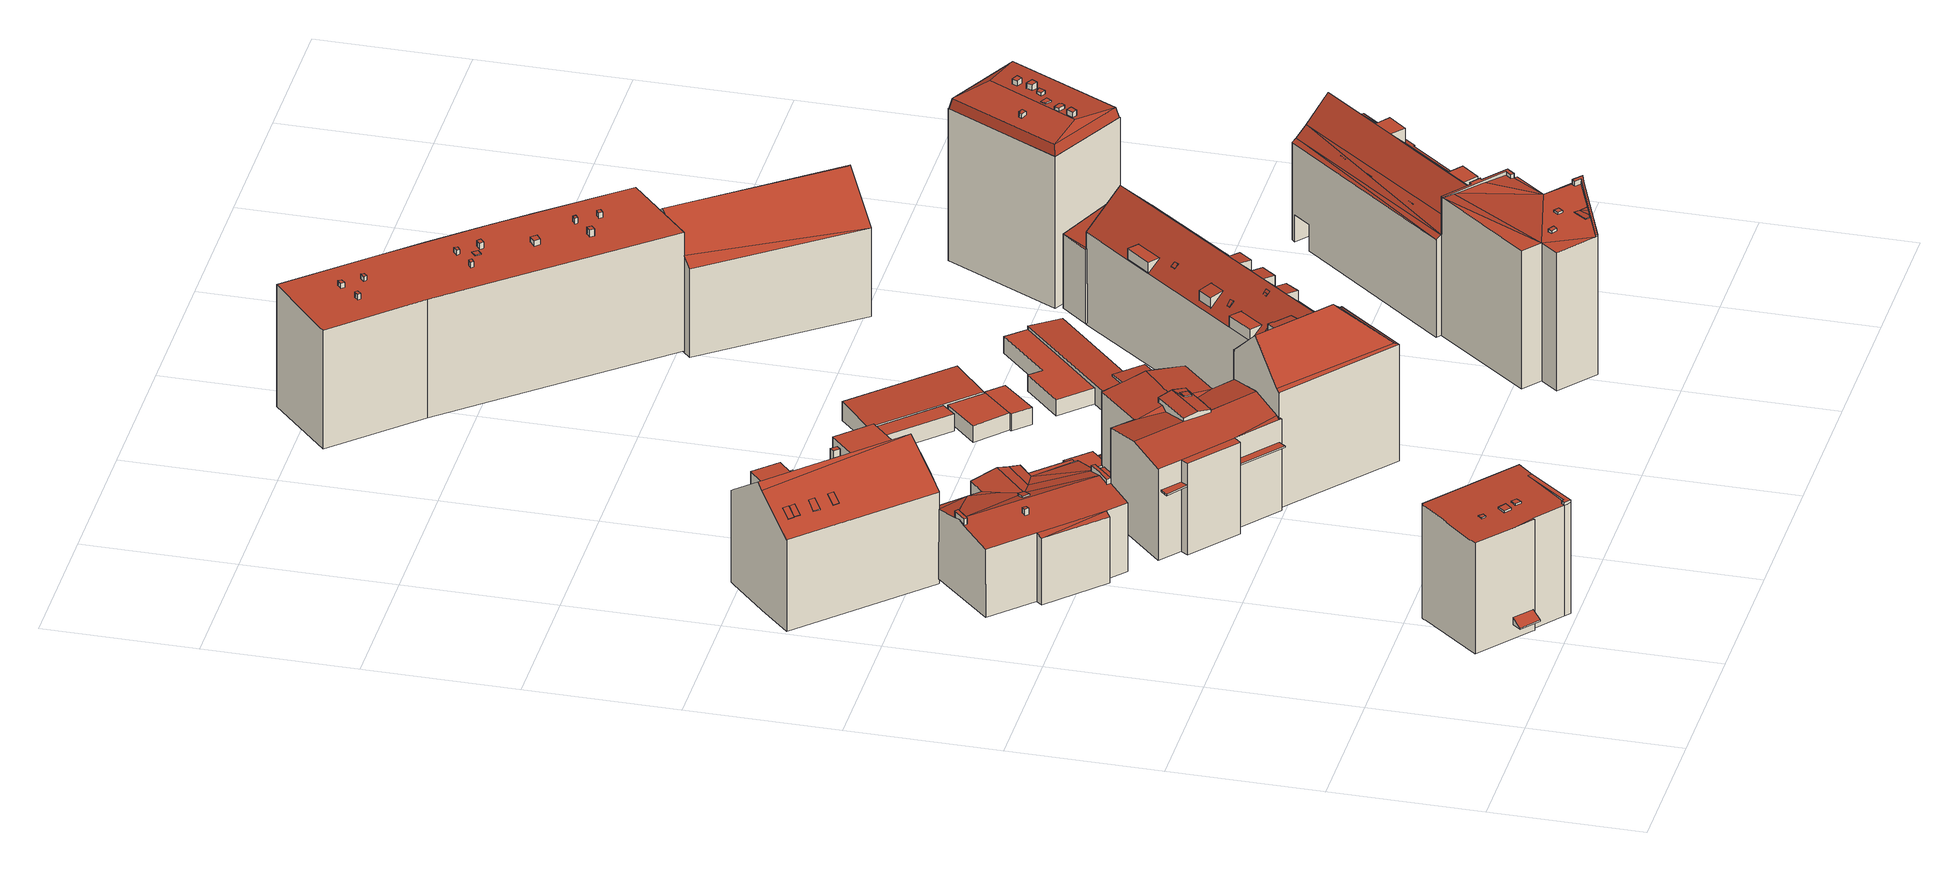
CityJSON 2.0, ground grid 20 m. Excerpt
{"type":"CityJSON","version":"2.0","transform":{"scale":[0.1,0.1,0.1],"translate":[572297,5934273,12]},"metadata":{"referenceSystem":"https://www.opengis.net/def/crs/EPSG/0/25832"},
"CityObjects":{
"building1":{"type":"Building","attributes":{"Grundfläche 2D":"153.505686","Grundhöhe NN":"14.673"},"children":["building1-1","building1-2","building1-3","building1-4","building1-5"],"geometry":[{"type":"Solid","lod":"3","boundaries":[[[[0,1,2,3,4,5,6,7,8,9,10,9,11,12,13,14,15,16]],[[17,18,8,7]],[[19,20,6,5,4,3,2,1,0,16,21,22]],[[18,17,7,6,20,23,24]],[[8,18,24,25]],[[9,8,25,26]],[[12,11,9,26,27]],[[15,14,13,12,27,28]],[[16,15,28,21]],[[20,19,22,21,28,27,26,25,24,23]]]],"semantics":{"surfaces":[{"type":"RoofSurface"},{"type":"WallSurface"},{"type":"GroundSurface"}],"values":[[0,0,1,1,1,1,1,1,1,2]]}}]},
"building1-1":{"type":"BuildingInstallation","parents":["building1"],"geometry":[{"type":"MultiSurface","lod":"3","boundaries":[[[29,30,31,32]],[[32,31,33,34]],[[29,32,34,35]],[[30,29,35,36]],[[31,30,36,33]]],"semantics":{"surfaces":[{"type":"RoofSurface"},{"type":"WallSurface"}],"values":[0,1,1,1,1]}}]},
"building1-2":{"type":"BuildingInstallation","parents":["building1"],"geometry":[{"type":"MultiSurface","lod":"3","boundaries":[[[37,38,39,40]],[[40,39,41,42]],[[37,40,42,43]],[[38,37,43,44]],[[39,38,44,41]]],"semantics":{"surfaces":[{"type":"RoofSurface"},{"type":"WallSurface"}],"values":[0,1,1,1,1]}}]},
"building1-3":{"type":"BuildingInstallation","parents":["building1"],"geometry":[{"type":"MultiSurface","lod":"3","boundaries":[[[45,46,47,48,49,14,10]],[[13,14,49,12]],[[50,45,10]],[[46,45,50,51]],[[46,51,9,47]],[[12,49,48,47,9,11]]],"semantics":{"surfaces":[{"type":"RoofSurface"},{"type":"WallSurface"}],"values":[0,1,1,1,1,1]}}]},
"building1-4":{"type":"BuildingInstallation","parents":["building1"],"geometry":[{"type":"MultiSurface","lod":"3","boundaries":[[[52,53,54,55]],[[55,54,56,57]],[[52,55,57,58]],[[53,52,58,59]],[[54,53,59,56]]],"semantics":{"surfaces":[{"type":"RoofSurface"},{"type":"WallSurface"}],"values":[0,1,1,1,1]}}]},
"building1-5":{"type":"BuildingInstallation","parents":["building1"],"geometry":[{"type":"MultiSurface","lod":"3","boundaries":[[[60,61,62,63]],[[61,64,65,62]],[[63,62,65,66]],[[60,63,66,67]],[[61,60,67,64]],[[65,64,67,66]]],"semantics":{"surfaces":[{"type":"RoofSurface"},{"type":"WallSurface"},{"type":"OuterCeilingSurface"}],"values":[0,1,1,1,1,2]}}]},
"building2":{"type":"Building","attributes":{"Grundfläche 2D":"284.746084","Grundhöhe NN":"12.979"},"children":["building2-1","building2-2","building2-3","building2-4","building2-5","building2-6"],"geometry":[{"type":"MultiSurface","lod":"3","boundaries":[[[68,69,70,71]],[[72,73,74,75,76],[77,78,79,71,70,80]],[[81,73,72]],[[81,82,83,84,85,86,73]],[[77,68,71,79,87,88,78]],[[77,80,69,68]],[[70,69,80]],[[89,90,82,81,72,76,75,91,92]],[[93,84,83,82,90,94]],[[74,73,86,85,84,93,95]],[[75,74,95,91]],[[91,95,93,94,90,89,92]]],"semantics":{"surfaces":[{"type":"RoofSurface"},{"type":"WallSurface"},{"type":"GroundSurface"}],"values":[0,0,0,0,1,1,1,1,1,1,1,2]}}]},
"building2-1":{"type":"BuildingInstallation","parents":["building2"],"geometry":[{"type":"MultiSurface","lod":"3","boundaries":[[[96,88,87,97]],[[98,78,88,96]],[[79,99,97,87]],[[99,98,96,97]]],"semantics":{"surfaces":[{"type":"RoofSurface"},{"type":"WallSurface"}],"values":[0,1,1,1]}}]},
"building2-2":{"type":"BuildingInstallation","parents":["building2"],"geometry":[{"type":"MultiSurface","lod":"3","boundaries":[[[100,101,102,103]],[[103,102,104,105]],[[100,103,105,106]],[[101,100,106,107]],[[102,101,107,104]]],"semantics":{"surfaces":[{"type":"RoofSurface"},{"type":"WallSurface"}],"values":[0,1,1,1,1]}}]},
"building2-3":{"type":"BuildingInstallation","parents":["building2"],"geometry":[{"type":"MultiSurface","lod":"3","boundaries":[[[108,109,110,111]],[[111,110,112,113]],[[108,111,113,114]],[[109,108,114,115]],[[110,109,115,112]]],"semantics":{"surfaces":[{"type":"RoofSurface"},{"type":"WallSurface"}],"values":[0,1,1,1,1]}}]},
"building2-4":{"type":"BuildingInstallation","parents":["building2"],"geometry":[{"type":"MultiSurface","lod":"3","boundaries":[[[116,117,118,119]],[[119,118,120,121]],[[116,119,121,122]],[[117,116,122,123]],[[118,117,123,120]]],"semantics":{"surfaces":[{"type":"RoofSurface"},{"type":"WallSurface"}],"values":[0,1,1,1,1]}}]},
"building2-5":{"type":"BuildingInstallation","parents":["building2"],"geometry":[{"type":"MultiSurface","lod":"3","boundaries":[[[124,125,126,127]],[[127,126,128,129]],[[124,127,129,130]],[[125,124,130,131]],[[126,125,131,128]]],"semantics":{"surfaces":[{"type":"RoofSurface"},{"type":"WallSurface"}],"values":[0,1,1,1,1]}}]},
"building2-6":{"type":"BuildingInstallation","parents":["building2"],"geometry":[{"type":"MultiSurface","lod":"3","boundaries":[[[132,133,134,135]],[[135,134,136,137]],[[132,135,137,138]],[[133,132,138,139]],[[134,133,139,136]]],"semantics":{"surfaces":[{"type":"RoofSurface"},{"type":"WallSurface"}],"values":[0,1,1,1,1]}}]},
"building3":{"type":"Building","attributes":{"Grundfläche 2D":"263.685469","Grundhöhe NN":"13.765"},"children":["building3-1","building3-2","building3-3","building3-4","building3-5"],"geometry":[{"type":"Solid","lod":"3","boundaries":[[[[140,141,142,143,144]],[[145,142,146,147,148,149,150,151,152,153]],[[154,155,156,148,147,146,142,141,140]],[[143,157,158,159]],[[159,144,143]],[[159,160,161,144]],[[161,162,140,144]],[[140,162,163,164,165]],[[166,165,164]],[[167,168,166]],[[168,169,170,166]],[[170,148,156,155,154,140,165,166]],[[171,152,151]],[[172,152,171]],[[157,143,142,145,153,173,174]],[[159,158,157,174,175,176,177,178]],[[159,178,177,176,179,160]],[[163,162,161,160,179,180]],[[164,163,180,181]],[[167,166,164,181,182]],[[168,167,182,183]],[[169,168,183,184]],[[150,149,148,170,169,184,185]],[[151,150,185,186]],[[171,151,186,187]],[[153,152,188,173]],[[172,171,187,189]],[[152,172,189,188]],[[176,175,174,173,188,189,187,186,185,184,183,182,181,180,179]]]],"semantics":{"surfaces":[{"type":"RoofSurface"},{"type":"WallSurface"},{"type":"GroundSurface"}],"values":[[0,0,0,0,0,0,0,0,0,0,0,0,0,0,1,1,1,1,1,1,1,1,1,1,1,1,1,1,2]]}}]},
"building3-1":{"type":"BuildingInstallation","parents":["building3"],"geometry":[{"type":"MultiSurface","lod":"3","boundaries":[[[190,191,192,193,194,195,196]],[[193,145,142,143,194]],[[143,197,195,194]],[[146,198,199,192,191,190,196,195,197,200,141]],[[199,145,193,192]]],"semantics":{"surfaces":[{"type":"RoofSurface"},{"type":"WallSurface"}],"values":[0,1,1,1,1]}}]},
"building3-2":{"type":"BuildingInstallation","parents":["building3"],"geometry":[{"type":"MultiSurface","lod":"3","boundaries":[[[201,202,203,204,205,206,207]],[[156,208,209,205,204,203,202,201,210,211,147]],[[149,210,201,207]],[[209,170,206,205]],[[206,170,148,149,207]]],"semantics":{"surfaces":[{"type":"RoofSurface"},{"type":"WallSurface"}],"values":[0,1,1,1,1]}}]},
"building3-3":{"type":"BuildingInstallation","parents":["building3"],"geometry":[{"type":"MultiSurface","lod":"3","boundaries":[[[212,213,214,215]],[[215,214,216,217]],[[212,215,217,218]],[[213,212,218,219]],[[214,213,219,216]]],"semantics":{"surfaces":[{"type":"RoofSurface"},{"type":"WallSurface"}],"values":[0,1,1,1,1]}}]},
"building3-4":{"type":"BuildingInstallation","parents":["building3"],"geometry":[{"type":"MultiSurface","lod":"3","boundaries":[[[220,221,222,223,224,225]],[[226,227,223,222]],[[227,228,224,223]],[[220,225,224,228,154,229]],[[229,155,226,222,221,220]]],"semantics":{"surfaces":[{"type":"RoofSurface"},{"type":"WallSurface"}],"values":[0,1,1,1,1]}}]},
"building3-5":{"type":"BuildingInstallation","parents":["building3"],"geometry":[{"type":"MultiSurface","lod":"3","boundaries":[[[230,231,232,178]],[[177,233,230,178]],[[234,177,178,232]],[[233,235,231,230]],[[235,234,232,231]],[[235,233,177,234]]],"semantics":{"surfaces":[{"type":"RoofSurface"},{"type":"WallSurface"},{"type":"OuterCeilingSurface"}],"values":[0,1,1,1,1,2]}}]},
"building4":{"type":"Building","attributes":{"Grundfläche 2D":"145.015112","Grundhöhe NN":"13.888"},"geometry":[{"type":"Solid","lod":"3","boundaries":[[[[236,237,238,239]],[[240,241,242,243]],[[244,245,246,247,248]],[[249,250,251,252,253,254,255]],[[256,257,258]],[[259,256,258,260]],[[239,259,261]],[[262,256,259,239]],[[263,264,265,266]],[[262,239,238]],[[236,239,267,268]],[[237,236,268,269]],[[240,243,270,271]],[[240,271,272,258,241]],[[241,258,257,242]],[[245,244,248,273,274]],[[246,245,274,275]],[[247,246,275,276]],[[243,242,257,256,253,252,251,277,270]],[[238,237,269,278,255,254,253,256,262]],[[273,248,250,249,255,278,279]],[[277,251,250,248,247,276]],[[260,258,272,280]],[[259,260,280,281]],[[261,259,281,282]],[[239,261,282,267]],[[283,284,266,265]],[[284,285,263,266]],[[285,286,264,263]],[[286,283,265,264]],[[280,272,271,270,277,276,275,274,273,279,278,269,268,267,282,281]],[[286,285,284,283]]]],"semantics":{"surfaces":[{"type":"RoofSurface"},{"type":"WallSurface"},{"type":"GroundSurface"}],"values":[[0,0,0,0,0,0,0,0,0,1,1,1,1,1,1,1,1,1,1,1,1,1,1,1,1,1,1,1,1,1,2,2]]}}]},
"building5":{"type":"Building","attributes":{"Grundfläche 2D":"328.193948","Grundhöhe NN":"13.678"},"children":["building5-1","building5-2","building5-3","building5-4","building5-5"],"geometry":[{"type":"MultiSurface","lod":"3","boundaries":[[[287,288,289,290,291]],[[292,293,294,295,296,297,288,287,298,299,300]],[[301,294,293,302,303,288,297,304,305]],[[306,307,308,309,310,311,312,313,314,315,316]],[[317,309,308]],[[318,309,317,319,320,321]],[[322,321,320,323,324,325,326,327,328,329]],[[324,330,331,325]],[[332,326,325]],[[332,333,334,335]],[[335,326,332]],[[336,337,327,338,339,340,341]],[[327,337,328]],[[312,342,343,344,340,345,346,313]],[[341,340,344]],[[318,310,309]],[[347,348,349,350,351,352]],[[353,354,355,356]],[[321,322,329,298,287,291]],[[329,328,337,336,341,344,343,302,293,292,300,299,298]],[[312,311,289,288,303,302,343,342]],[[318,321,291,290,289,311,310]],[[357,354,353,308,307,306,316,348,347,358]],[[359,319,317,308,353,356,360]],[[323,320,319,359,361]],[[362,324,323,361,363,364]],[[365,330,324,362,364,363,366,367]],[[368,331,330,365,367,366,369,370]],[[371,325,331,368,370,369,372,373]],[[332,325,371,373,372,374,333]],[[334,333,374,375]],[[335,334,375,376]],[[339,338,327,326,335,376,377]],[[340,339,377,378]],[[345,340,378,379]],[[314,313,346,345,379,380,381,382,349,348,316,315]],[[349,382,381,380,383,350]],[[351,350,383,384]],[[352,351,384,385]],[[347,352,385,358]],[[356,355,386,360]],[[355,354,357,386]],[[384,383,380,379,378,377,376,375,374,372,369,366,363,361,359,360,386,357,358,385]]],"semantics":{"surfaces":[{"type":"RoofSurface"},{"type":"WallSurface"},{"type":"GroundSurface"}],"values":[0,0,0,0,0,0,0,0,0,0,0,0,0,0,0,0,0,0,1,1,1,1,1,1,1,1,1,1,1,1,1,1,1,1,1,1,1,1,1,1,1,1,2]}}]},
"building5-1":{"type":"BuildingInstallation","parents":["building5"],"geometry":[{"type":"MultiSurface","lod":"3","boundaries":[[[387,388,389,390]],[[297,388,387,305,304]],[[295,389,388,297,296]],[[390,389,295,294]],[[390,294,301]],[[305,387,390,301]]],"semantics":{"surfaces":[{"type":"RoofSurface"},{"type":"WallSurface"}],"values":[0,1,1,1,1,1]}}]},
"building5-2":{"type":"BuildingInstallation","parents":["building5"],"geometry":[{"type":"MultiSurface","lod":"3","boundaries":[[[368,391,392,371]],[[393,373,371,392]],[[373,370,368,371]],[[370,394,391,368]],[[394,393,392,391]],[[394,370,373,393]]],"semantics":{"surfaces":[{"type":"RoofSurface"},{"type":"WallSurface"},{"type":"OuterCeilingSurface"}],"values":[0,1,1,1,1,2]}}]},
"building5-3":{"type":"BuildingInstallation","parents":["building5"],"geometry":[{"type":"MultiSurface","lod":"3","boundaries":[[[382,395,396]],[[396,395,397]],[[398,395,382]],[[398,397,395]],[[382,381,399,398]],[[396,400,381,382]],[[399,401,397,398]],[[396,397,401,400]],[[401,399,381,400]]],"semantics":{"surfaces":[{"type":"RoofSurface"},{"type":"WallSurface"},{"type":"OuterCeilingSurface"}],"values":[0,0,0,0,1,1,1,1,2]}}]},
"building5-4":{"type":"BuildingInstallation","parents":["building5"],"geometry":[{"type":"MultiSurface","lod":"3","boundaries":[[[402,365,362,403]],[[364,404,403,362]],[[404,405,402,403]],[[405,367,365,402]],[[367,364,362,365]],[[367,405,404,364]]],"semantics":{"surfaces":[{"type":"RoofSurface"},{"type":"WallSurface"},{"type":"OuterCeilingSurface"}],"values":[0,1,1,1,1,2]}}]},
"building5-5":{"type":"BuildingInstallation","parents":["building5"],"geometry":[{"type":"MultiSurface","lod":"3","boundaries":[[[406,407,408,409]],[[409,408,410,411]],[[406,409,411,412]],[[407,406,412,413]],[[408,407,413,410]],[[413,412,411,410]]],"semantics":{"surfaces":[{"type":"RoofSurface"},{"type":"WallSurface"},{"type":"OuterCeilingSurface"}],"values":[0,1,1,1,1,2]}}]},
"building6":{"type":"Building","attributes":{"Grundfläche 2D":"192.236476","Grundhöhe NN":"13.875"},"children":["building6-1"],"geometry":[{"type":"Solid","lod":"3","boundaries":[[[[414,415,416,417]],[[418,417,416,419]],[[420,421,422,423,424,425,426]],[[423,422,427]],[[428,423,427,429,430,431,432,433,416,415]],[[434,419,433,432]],[[419,434,435,436,418]],[[419,416,433]],[[427,422,429]],[[437,414,417,438]],[[428,415,414,437,439]],[[423,428,439,440]],[[424,423,440,441]],[[425,424,441,442]],[[426,425,442,443]],[[421,420,426,443,444]],[[429,422,421,444,445]],[[430,429,445,446]],[[447,435,434,432,431,430,446,448]],[[449,418,436,435,447,450]],[[417,418,449,438]],[[442,441,440,439,437,438,449,450,447,448,446,445,444,443]]]],"semantics":{"surfaces":[{"type":"RoofSurface"},{"type":"WallSurface"},{"type":"GroundSurface"}],"values":[[0,0,0,0,0,0,0,0,1,1,1,1,1,1,1,1,1,1,1,1,1,2]]}}]},
"building6-1":{"type":"BuildingInstallation","parents":["building6"],"geometry":[{"type":"MultiSurface","lod":"3","boundaries":[[[451,452,453,454]],[[454,453,455,456]],[[451,454,456,457]],[[452,451,457,458]],[[453,452,458,455]]],"semantics":{"surfaces":[{"type":"RoofSurface"},{"type":"WallSurface"}],"values":[0,1,1,1,1]}}]},
"building7":{"type":"Building","attributes":{"Grundfläche 2D":"49.508986","Grundhöhe NN":"14.085"},"geometry":[{"type":"Solid","lod":"3","boundaries":[[[[459,460,461,462]],[[463,464,465,466]],[[460,459,467,468]],[[461,460,468,469]],[[465,462,461,469,470,466]],[[462,465,471,467,459]],[[463,466,470,472]],[[464,463,472,473]],[[465,464,473,471]],[[472,470,469,468,467,471,473]]]],"semantics":{"surfaces":[{"type":"RoofSurface"},{"type":"WallSurface"},{"type":"GroundSurface"}],"values":[[0,0,1,1,1,1,1,1,1,2]]}}]},
"building8":{"type":"Building","attributes":{"Grundfläche 2D":"310.551820","Grundhöhe NN":"13.980"},"geometry":[{"type":"Solid","lod":"3","boundaries":[[[[474,475,476,477,478,479]],[[480,481,482,483]],[[484,485,486,487,488,489]],[[490,491,489,488]],[[492,493,494,495]],[[474,479,496,497]],[[475,474,497,498]],[[476,475,498,499]],[[477,476,499,500]],[[478,477,500,501]],[[481,480,502,503]],[[482,481,503,504]],[[482,504,496,479,483]],[[501,502,480,483,479,478]],[[487,486,505,506]],[[487,506,507,488]],[[484,489,508,509]],[[485,484,509,510]],[[486,485,510,505]],[[490,488,507,511]],[[491,490,511,512]],[[489,491,512,508]],[[513,514,495,494]],[[514,515,492,495]],[[515,516,493,492]],[[516,513,494,493]],[[499,498,497,496,504,503,502,501,500]],[[508,512,511,507,506,505,510,509]],[[516,515,514,513]]]],"semantics":{"surfaces":[{"type":"RoofSurface"},{"type":"WallSurface"},{"type":"GroundSurface"}],"values":[[0,0,0,0,0,1,1,1,1,1,1,1,1,1,1,1,1,1,1,1,1,1,1,1,1,1,2,2,2]]}}]},
"building9":{"type":"Building","attributes":{"Grundfläche 2D":"370.928015","Grundhöhe NN":"14.053"},"children":["building9-1","building9-2","building9-3","building9-4","building9-5","building9-6","building9-7","building9-8","building9-9","building9-10"],"geometry":[{"type":"Solid","lod":"3","boundaries":[[[[517,518,519,520,521,522,523,524,525,526,527,528,529]],[[530,520,519,531,532,533]],[[527,526,525,524,523,522,521,534,535]],[[528,527,535,536]],[[517,529,537,538]],[[519,518,539,540]],[[529,528,536,537]],[[518,517,538,539]],[[531,519,540,541]],[[532,531,541,542]],[[533,532,542,543]],[[534,521,520,530,533,543,544]],[[535,534,544,543,542,541,540,539,538,537,536]]]],"semantics":{"surfaces":[{"type":"RoofSurface"},{"type":"WallSurface"},{"type":"GroundSurface"}],"values":[[0,0,1,1,1,1,1,1,1,1,1,1,2]]}}]},
"building9-1":{"type":"BuildingInstallation","parents":["building9"],"geometry":[{"type":"MultiSurface","lod":"3","boundaries":[[[545,546,547,548]],[[526,547,546]],[[545,548,525]],[[546,545,525,526]]],"semantics":{"surfaces":[{"type":"RoofSurface"},{"type":"WallSurface"}],"values":[0,1,1,1]}}]},
"building9-2":{"type":"BuildingInstallation","parents":["building9"],"geometry":[{"type":"MultiSurface","lod":"3","boundaries":[[[549,550,551,552]],[[553,551,550]],[[549,552,554]],[[554,553,550,549]]],"semantics":{"surfaces":[{"type":"RoofSurface"},{"type":"WallSurface"}],"values":[0,1,1,1]}}]},
"building9-3":{"type":"BuildingInstallation","parents":["building9"],"geometry":[{"type":"MultiSurface","lod":"3","boundaries":[[[555,556,557,558]],[[559,555,558]],[[559,560,556,555]],[[560,557,556]]],"semantics":{"surfaces":[{"type":"RoofSurface"},{"type":"WallSurface"}],"values":[0,1,1,1]}}]},
"building9-4":{"type":"BuildingInstallation","parents":["building9"],"geometry":[{"type":"MultiSurface","lod":"3","boundaries":[[[561,562,563,564]],[[564,563,565,566]],[[564,566,561]],[[562,565,563]]],"semantics":{"surfaces":[{"type":"RoofSurface"},{"type":"WallSurface"}],"values":[0,1,1,1]}}]},
"building9-5":{"type":"BuildingInstallation","parents":["building9"],"geometry":[{"type":"MultiSurface","lod":"3","boundaries":[[[567,568,569,570]],[[568,567,571,572]],[[569,568,572,573]],[[570,569,573,574]],[[567,570,574,571]]],"semantics":{"surfaces":[{"type":"RoofSurface"},{"type":"WallSurface"}],"values":[0,1,1,1,1]}}]},
"building9-6":{"type":"BuildingInstallation","parents":["building9"],"geometry":[{"type":"MultiSurface","lod":"3","boundaries":[[[575,576,577,578]],[[576,524,577]],[[578,523,575]],[[576,575,523,524]]],"semantics":{"surfaces":[{"type":"RoofSurface"},{"type":"WallSurface"}],"values":[0,1,1,1]}}]},
"building9-7":{"type":"BuildingInstallation","parents":["building9"],"geometry":[{"type":"MultiSurface","lod":"3","boundaries":[[[579,580,581,582]],[[580,579,583,584]],[[581,580,584,585]],[[582,581,585,586]],[[579,582,586,583]]],"semantics":{"surfaces":[{"type":"RoofSurface"},{"type":"WallSurface"}],"values":[0,1,1,1,1]}}]},
"building9-8":{"type":"BuildingInstallation","parents":["building9"],"geometry":[{"type":"MultiSurface","lod":"3","boundaries":[[[587,588,589,590]],[[591,592,588,587]],[[589,588,592,593]],[[593,594,590,589]],[[587,590,594,591]]],"semantics":{"surfaces":[{"type":"RoofSurface"},{"type":"WallSurface"}],"values":[0,1,1,1,1]}}]},
"building9-9":{"type":"BuildingInstallation","parents":["building9"],"geometry":[{"type":"MultiSurface","lod":"3","boundaries":[[[595,596,597,598]],[[597,599,598]],[[595,598,599,600]],[[595,600,596]]],"semantics":{"surfaces":[{"type":"RoofSurface"},{"type":"WallSurface"}],"values":[0,1,1,1]}}]},
"building9-10":{"type":"BuildingInstallation","parents":["building9"],"geometry":[{"type":"MultiSurface","lod":"3","boundaries":[[[601,602,603,604]],[[604,603,605,606]],[[603,602,607,605]],[[601,604,606,608]],[[602,601,608,607]]],"semantics":{"surfaces":[{"type":"RoofSurface"},{"type":"WallSurface"}],"values":[0,1,1,1,1]}}]},
"building10":{"type":"Building","attributes":{"Grundfläche 2D":"549.543808","Grundhöhe NN":"14.486"},"children":["building10-1","building10-2","building10-3","building10-4","building10-5","building10-6","building10-7","building10-8","building10-9","building10-10","building10-11"],"geometry":[{"type":"Solid","lod":"3","boundaries":[[[[609,610,611,612,613,614,615,616,617,618,619,620]],[[621,614,613,612,622,623]],[[624,616,615,614,621,625]],[[626,618,617,616,624,627]],[[620,619,618,626,628]],[[609,620,628,629]],[[630,611,610,609,629,631]],[[612,611,630,622]],[[621,623,622,630,631,629,628,626,627,624,625]]]],"semantics":{"surfaces":[{"type":"RoofSurface"},{"type":"WallSurface"},{"type":"GroundSurface"}],"values":[[0,1,1,1,1,1,1,1,2]]}}]},
"building10-1":{"type":"BuildingInstallation","parents":["building10"],"geometry":[{"type":"MultiSurface","lod":"3","boundaries":[[[632,633,634,635]],[[635,634,636,637]],[[632,635,637,638]],[[633,632,638,639]],[[634,633,639,636]]],"semantics":{"surfaces":[{"type":"RoofSurface"},{"type":"WallSurface"}],"values":[0,1,1,1,1]}}]},
"building10-2":{"type":"BuildingInstallation","parents":["building10"],"geometry":[{"type":"MultiSurface","lod":"3","boundaries":[[[640,641,642,643]],[[641,640,644,645]],[[643,642,646,647]],[[640,643,647,644]],[[642,641,645,646]]],"semantics":{"surfaces":[{"type":"RoofSurface"},{"type":"WallSurface"}],"values":[0,1,1,1,1]}}]},
"building10-3":{"type":"BuildingInstallation","parents":["building10"],"geometry":[{"type":"MultiSurface","lod":"3","boundaries":[[[648,649,650,651]],[[651,650,652,653]],[[648,651,653,654]],[[654,655,649,648]],[[655,652,650,649]]],"semantics":{"surfaces":[{"type":"RoofSurface"},{"type":"WallSurface"}],"values":[0,1,1,1,1]}}]},
"building10-4":{"type":"BuildingInstallation","parents":["building10"],"geometry":[{"type":"MultiSurface","lod":"3","boundaries":[[[656,657,658,659]],[[659,658,660,661]],[[656,659,661,662]],[[657,656,662,663]],[[658,657,663,660]]],"semantics":{"surfaces":[{"type":"RoofSurface"},{"type":"WallSurface"}],"values":[0,1,1,1,1]}}]},
"building10-5":{"type":"BuildingInstallation","parents":["building10"],"geometry":[{"type":"MultiSurface","lod":"3","boundaries":[[[664,665,666,667]],[[667,666,668,669]],[[664,667,669,670]],[[665,664,670,671]],[[666,665,671,668]]],"semantics":{"surfaces":[{"type":"RoofSurface"},{"type":"WallSurface"}],"values":[0,1,1,1,1]}}]},
"building10-6":{"type":"BuildingInstallation","parents":["building10"],"geometry":[{"type":"MultiSurface","lod":"3","boundaries":[[[672,673,674,675]],[[675,674,676,677]],[[672,675,677,678]],[[673,672,678,679]],[[674,673,679,676]]],"semantics":{"surfaces":[{"type":"RoofSurface"},{"type":"WallSurface"}],"values":[0,1,1,1,1]}}]},
"building10-7":{"type":"BuildingInstallation","parents":["building10"],"geometry":[{"type":"MultiSurface","lod":"3","boundaries":[[[680,681,682,683]],[[683,682,684,685]],[[680,683,685,686]],[[681,680,686,687]],[[682,681,687,684]]],"semantics":{"surfaces":[{"type":"RoofSurface"},{"type":"WallSurface"}],"values":[0,1,1,1,1]}}]},
"building10-8":{"type":"BuildingInstallation","parents":["building10"],"geometry":[{"type":"MultiSurface","lod":"3","boundaries":[[[688,689,690,691]],[[691,690,692,693]],[[688,691,693,694]],[[689,688,694,695]],[[690,689,695,692]]],"semantics":{"surfaces":[{"type":"RoofSurface"},{"type":"WallSurface"}],"values":[0,1,1,1,1]}}]},
"building10-9":{"type":"BuildingInstallation","parents":["building10"],"geometry":[{"type":"MultiSurface","lod":"3","boundaries":[[[696,697,698,699]],[[699,698,700,701]],[[701,702,696,699]],[[697,696,702,703]],[[703,700,698,697]]],"semantics":{"surfaces":[{"type":"RoofSurface"},{"type":"WallSurface"}],"values":[0,1,1,1,1]}}]},
"building10-10":{"type":"BuildingInstallation","parents":["building10"],"geometry":[{"type":"MultiSurface","lod":"3","boundaries":[[[704,705,706,707]],[[707,706,708,709]],[[704,707,709,710]],[[705,704,710,711]],[[706,705,711,708]]],"semantics":{"surfaces":[{"type":"RoofSurface"},{"type":"WallSurface"}],"values":[0,1,1,1,1]}}]},
"building10-11":{"type":"BuildingInstallation","parents":["building10"],"geometry":[{"type":"MultiSurface","lod":"3","boundaries":[[[712,713,714,715]],[[715,714,716,717]],[[712,715,717,718]],[[713,712,718,719]],[[714,713,719,716]]],"semantics":{"surfaces":[{"type":"RoofSurface"},{"type":"WallSurface"}],"values":[0,1,1,1,1]}}]},
"building11":{"type":"Building","attributes":{"Grundfläche 2D":"504.649896","Grundhöhe NN":"14.188"},"children":["building11-1","building11-2","building11-3","building11-4","building11-5","building11-6","building11-7","building11-8","building11-9","building11-10","building11-11"],"geometry":[{"type":"Solid","lod":"3","boundaries":[[[[720,721,722]],[[723,724,725,721,720,726,727,728]],[[729,724,723]],[[730,731,724]],[[732,733,724,731,734]],[[735,736,737,724,733,732]],[[736,738,725,724,737]],[[735,732,739,740,741]],[[738,736,742,743,725]],[[744,725,743]],[[745,721,725]],[[746,747,748,749,750,751,752,753,754,755,756,757]],[[758,757,756]],[[759,760,757,761,762,763]],[[760,759,763,764,746,757]],[[761,765,766,767,768,762]],[[765,769,770]],[[770,766,765]],[[771,772,769]],[[772,770,769]],[[773,728,727,726,720,722,774,775]],[[723,728,773,776]],[[729,723,776,777]],[[724,729,777,778]],[[730,724,778,779]],[[731,730,779,780]],[[746,734,731,780,781,747]],[[734,746,764,732]],[[732,764,763,739]],[[741,740,739,763,762,768]],[[741,768,767,735]],[[742,736,735,767,766,770]],[[743,742,770,782,783,744]],[[725,744,783,784]],[[745,725,784,785]],[[722,721,745,785,774]],[[748,747,781,786]],[[749,748,786,787]],[[750,749,787,788]],[[751,750,788,789]],[[752,751,789,790]],[[753,752,790,791]],[[754,753,791,792]],[[755,754,792,793]],[[756,755,793,794]],[[795,796,797,798,799,758,756,794]],[[800,771,769,765,761,757,758,799,801]],[[802,803,804,805,806,772,771,800]],[[772,806,782,770]],[[805,804,796,795]],[[798,797,803,802]],[[805,795,794,793,792,791,790,789,788,787,786,781,780,779,778,777,776,773,775,774,785,784,783,782,806]],[[799,798,802,800,801]],[[804,803,797,796]]]],"semantics":{"surfaces":[{"type":"RoofSurface"},{"type":"WallSurface"},{"type":"GroundSurface"},{"type":"OuterCeilingSurface"}],"values":[[0,0,0,0,0,0,0,0,0,0,0,0,0,0,0,0,0,0,0,0,1,1,1,1,1,1,1,1,1,1,1,1,1,1,1,1,1,1,1,1,1,1,1,1,1,1,1,1,1,1,1,2,2,3]]}}]},
"building11-1":{"type":"BuildingInstallation","parents":["building11"],"geometry":[{"type":"MultiSurface","lod":"3","boundaries":[[[807,808,809,810]],[[810,809,811,812]],[[807,810,812,813]],[[808,807,813,814]],[[809,808,814,811]]],"semantics":{"surfaces":[{"type":"RoofSurface"},{"type":"WallSurface"}],"values":[0,1,1,1,1]}}]},
"building11-2":{"type":"BuildingInstallation","parents":["building11"],"geometry":[{"type":"MultiSurface","lod":"3","boundaries":[[[815,816,817,818]],[[818,817,819,820]],[[815,818,820,821]],[[816,815,821,822]],[[817,816,822,819]]],"semantics":{"surfaces":[{"type":"RoofSurface"},{"type":"WallSurface"}],"values":[0,1,1,1,1]}}]},
"building11-3":{"type":"BuildingInstallation","parents":["building11"],"geometry":[{"type":"MultiSurface","lod":"3","boundaries":[[[823,824,825,826,827,828,829,830]],[[728,723,831,825,824,823]],[[831,832,826,825]],[[832,833,827,826]],[[827,833,834,835,836,837,838,839,840,721,828]],[[721,722,829,828]],[[722,720,726,727,728,823,830,829]]],"semantics":{"surfaces":[{"type":"RoofSurface"},{"type":"WallSurface"}],"values":[0,1,1,1,1,1,1]}}]},
"building11-4":{"type":"BuildingInstallation","parents":["building11"],"geometry":[{"type":"MultiSurface","lod":"3","boundaries":[[[841,842,843,844,845,846,847,848,849,850,851]],[[731,734,844,843]],[[734,732,845,844]],[[732,739,846,845]],[[740,741,847,846,739]],[[741,735,848,847]],[[736,742,849,848,735]],[[742,743,850,849]],[[737,852,733,853,851,850,743,738]],[[853,854,855,842,841,851]],[[855,731,843,842]]],"semantics":{"surfaces":[{"type":"RoofSurface"},{"type":"WallSurface"}],"values":[0,1,1,1,1,1,1,1,1,1,1]}}]},
"building11-5":{"type":"BuildingInstallation","parents":["building11"],"geometry":[{"type":"MultiSurface","lod":"3","boundaries":[[[856,838,837,857,858]],[[837,836,857]],[[836,835,857]],[[856,859,839,838]],[[860,859,856,858]],[[834,861,860,858,857,835]]],"semantics":{"surfaces":[{"type":"RoofSurface"},{"type":"WallSurface"}],"values":[0,0,0,1,1,1]}}]},
"building11-6":{"type":"BuildingInstallation","parents":["building11"],"geometry":[{"type":"MultiSurface","lod":"3","boundaries":[[[862,863,864,865]],[[864,866,865]],[[862,865,866,867]],[[862,867,863]]],"semantics":{"surfaces":[{"type":"RoofSurface"},{"type":"WallSurface"}],"values":[0,1,1,1]}}]},
"building11-7":{"type":"BuildingInstallation","parents":["building11"],"geometry":[{"type":"MultiSurface","lod":"3","boundaries":[[[868,869,870,871]],[[871,870,872,873]],[[868,871,873,874]],[[869,868,874,875]],[[870,869,875,872]]],"semantics":{"surfaces":[{"type":"RoofSurface"},{"type":"WallSurface"}],"values":[0,1,1,1,1]}}]},
"building11-8":{"type":"BuildingInstallation","parents":["building11"],"geometry":[{"type":"MultiSurface","lod":"3","boundaries":[[[876,877,878,879]],[[879,880,876]],[[877,876,880,881]],[[877,881,878]]],"semantics":{"surfaces":[{"type":"RoofSurface"},{"type":"WallSurface"}],"values":[0,1,1,1]}}]},
"building11-9":{"type":"BuildingInstallation","parents":["building11"],"geometry":[{"type":"MultiSurface","lod":"3","boundaries":[[[882,883,884,885]],[[883,886,884]],[[885,884,886,887]],[[885,887,882]]],"semantics":{"surfaces":[{"type":"RoofSurface"},{"type":"WallSurface"}],"values":[0,1,1,1]}}]},
"building11-10":{"type":"BuildingInstallation","parents":["building11"],"geometry":[{"type":"MultiSurface","lod":"3","boundaries":[[[888,889,890,891]],[[890,892,891]],[[888,891,892,893]],[[888,893,889]]],"semantics":{"surfaces":[{"type":"RoofSurface"},{"type":"WallSurface"}],"values":[0,1,1,1]}}]},
"building11-11":{"type":"BuildingInstallation","parents":["building11"],"geometry":[{"type":"MultiSurface","lod":"3","boundaries":[[[894,895,896,897]],[[895,894,759,898]],[[898,899,896,895]],[[896,899,760,897]]],"semantics":{"surfaces":[{"type":"RoofSurface"},{"type":"WallSurface"}],"values":[0,1,1,1]}}]},
"building12":{"type":"Building","attributes":{"Grundfläche 2D":"314.773185","Grundhöhe NN":"14.336"},"geometry":[{"type":"Solid","lod":"3","boundaries":[[[[900,901,902,903]],[[904,902,901]],[[905,900,903,906,907,908,909]],[[906,903,902,910,911]],[[907,906,911,912]],[[908,907,912,913]],[[909,908,913,914]],[[905,909,914,915]],[[901,900,905,915,916]],[[904,901,916,917]],[[902,904,917,910]],[[910,917,916,915,914,913,912,911]]]],"semantics":{"surfaces":[{"type":"RoofSurface"},{"type":"WallSurface"},{"type":"GroundSurface"}],"values":[[0,0,0,1,1,1,1,1,1,1,1,2]]}}]},
"building13":{"type":"Building","attributes":{"Grundfläche 2D":"53.150276","Grundhöhe NN":"14.389"},"geometry":[{"type":"Solid","lod":"3","boundaries":[[[[918,919,920,921]],[[922,923,924,925]],[[926,927,928,924,923]],[[918,928,927,919]],[[921,920,929,930]],[[930,931,932,924,928,918,921]],[[925,924,932,933]],[[922,925,933,934]],[[923,922,934,935]],[[929,920,919,927,926,923,935,936]],[[929,936,935,934,933,932,931,930]]]],"semantics":{"surfaces":[{"type":"RoofSurface"},{"type":"WallSurface"},{"type":"GroundSurface"}],"values":[[0,0,0,1,1,1,1,1,1,1,2]]}}]},
"building14":{"type":"Building","attributes":{"Grundfläche 2D":"206.213472","Grundhöhe NN":"15.048"},"children":["building14-1","building14-2","building14-3","building14-4","building14-5","building14-6","building14-7"],"geometry":[{"type":"MultiSurface","lod":"3","boundaries":[[[937,938,939]],[[940,941,938,937],[942,943,944,945,946,947],[948,949,950,951],[952,953,954,955],[956,957,958,959],[960,961,962,963,964,965],[966,967,968,969,970,971]],[[972,941,940]],[[972,939,938,941],[973,974,975,976,977,978]],[[979,980,981,982],[983,984,985,986]],[[986,985,937]],[[985,940,937]],[[986,937,939,983]],[[985,984,940]],[[940,984,972]],[[984,983,939,972]],[[982,981,987,988]],[[979,982,988,989]],[[980,979,989,990]],[[981,980,990,987]],[[988,987,990,989]]],"semantics":{"surfaces":[{"type":"RoofSurface"},{"type":"WallSurface"},{"type":"GroundSurface"}],"values":[0,0,0,0,0,0,0,0,0,0,0,1,1,1,1,2]}}]},
"building14-1":{"type":"BuildingInstallation","parents":["building14"],"geometry":[{"type":"MultiSurface","lod":"3","boundaries":[[[991,992,993,994,995,996]],[[994,993,960,965]],[[995,994,965,964]],[[996,995,964,963]],[[991,996,963,962]],[[992,991,962,961]],[[993,992,961,960]]],"semantics":{"surfaces":[{"type":"RoofSurface"},{"type":"WallSurface"}],"values":[0,1,1,1,1,1,1]}}]},
"building14-2":{"type":"BuildingInstallation","parents":["building14"],"geometry":[{"type":"MultiSurface","lod":"3","boundaries":[[[997,998,999,1000]],[[997,1000,949,948]],[[998,997,948,951]],[[1000,999,950,949]],[[999,998,951,950]]],"semantics":{"surfaces":[{"type":"RoofSurface"},{"type":"WallSurface"}],"values":[0,1,1,1,1]}}]},
"building14-3":{"type":"BuildingInstallation","parents":["building14"],"geometry":[{"type":"MultiSurface","lod":"3","boundaries":[[[1001,1002,1003,1004,1005,1006]],[[1006,1005,971,970]],[[1001,1006,970,969]],[[1002,1001,969,968]],[[1003,1002,968,967]],[[1004,1003,967,966]],[[1005,1004,966,971]]],"semantics":{"surfaces":[{"type":"RoofSurface"},{"type":"WallSurface"}],"values":[0,1,1,1,1,1,1]}}]},
"building14-4":{"type":"BuildingInstallation","parents":["building14"],"geometry":[{"type":"MultiSurface","lod":"3","boundaries":[[[1007,1008,1009,1010,1011,1012]],[[1008,1007,976,975]],[[1012,1011,978,977]],[[1007,1012,977,976]],[[1009,1008,975,974]],[[1010,1009,974,973]],[[1011,1010,973,978]]],"semantics":{"surfaces":[{"type":"RoofSurface"},{"type":"WallSurface"}],"values":[0,1,1,1,1,1,1]}}]},
"building14-5":{"type":"BuildingInstallation","parents":["building14"],"geometry":[{"type":"MultiSurface","lod":"3","boundaries":[[[1013,1014,1015,1016]],[[1016,1015,956,959]],[[1013,1016,959,958]],[[1014,1013,958,957]],[[1015,1014,957,956]]],"semantics":{"surfaces":[{"type":"RoofSurface"},{"type":"WallSurface"}],"values":[0,1,1,1,1]}}]},
"building14-6":{"type":"BuildingInstallation","parents":["building14"],"geometry":[{"type":"MultiSurface","lod":"3","boundaries":[[[1017,1018,1019,1020]],[[1020,1019,953,952]],[[1017,1020,952,955]],[[1018,1017,955,954]],[[1019,1018,954,953]]],"semantics":{"surfaces":[{"type":"RoofSurface"},{"type":"WallSurface"}],"values":[0,1,1,1,1]}}]},
"building14-7":{"type":"BuildingInstallation","parents":["building14"],"geometry":[{"type":"MultiSurface","lod":"3","boundaries":[[[1021,1022,1023,1024]],[[1024,1023,946,945]],[[1021,1024,945,944]],[[942,1022,1021,944,943]],[[946,1023,1022,942,947]]],"semantics":{"surfaces":[{"type":"RoofSurface"},{"type":"WallSurface"}],"values":[0,1,1,1,1]}}]}
},
"vertices":[
[189,172,188],[189,171,188],[165,142,187],[157,132,186],[132,101,184],[131,99,184],[126,93,184],[170,57,184],[198,39,184],[236,9,184],[288,68,188],[239,6,184],[244,3,184],[247,7,184],[293,65,188],[307,82,189],[192,175,189],[194,38,184],[196,36,184],[189,171,27],[126,93,27],[192,175,27],[189,172,27],[194,38,27],[196,36,27],[198,39,27],[236,9,27],[244,3,27],[307,82,27],
[225,72,188],[219,66,188],[226,60,188],[231,67,188],[226,60,185],[231,67,186],[225,72,186],[219,66,185],
[184,103,187],[180,98,187],[185,94,187],[189,98,187],[185,94,185],[189,98,186],[184,103,186],[180,98,185],
[243,11,188],[239,13,188],[236,9,188],[239,6,188],[244,3,188],[243,11,184],[239,13,184],
[200,75,188],[209,68,188],[217,77,188],[207,84,188],[217,77,186],[207,84,186],[200,75,185],[209,68,185],
[184,26,50],[194,38,58],[170,57,58],[160,45,50],[194,38,48],[170,57,48],[160,45,48],[184,26,48],
[135,959,168],[106,989,168],[87,971,168],[116,942,168],[54,967,187],[205,814,187],[252,860,140],[102,1012,140],[97,1008,145],[135,959,150],[130,955,155],[120,945,165],[106,989,150],[48,961,180],[7,920,140],[157,768,140],[158,767,140],[164,773,146],[176,784,158],[120,945,166],[130,955,156],[48,961,10],[7,920,10],[102,1012,10],[97,1008,10],[158,767,10],[157,768,10],[252,860,10],
[134,950,156],[124,941,166],[134,950,155],[124,941,165],
[142,899,192],[137,894,192],[144,887,192],[149,892,192],[144,887,182],[149,892,176],[142,899,176],[137,894,182],
[43,912,155],[52,921,164],[46,926,164],[38,918,155],[46,926,163],[38,918,154],[43,912,154],[52,921,163],
[56,899,155],[62,892,155],[71,901,164],[65,907,164],[71,901,163],[65,907,163],[56,899,154],[62,892,154],
[46,927,164],[40,933,164],[31,924,155],[37,918,155],[31,924,154],[37,918,154],[46,927,163],[40,933,163],
[84,888,164],[75,879,155],[81,873,155],[90,882,164],[81,873,154],[90,882,163],[84,888,163],[75,879,154],
[211,674,121],[264,594,125],[267,590,126],[280,603,122],[235,675,117],[254,577,122],[263,593,126],[128,731,126],[124,734,126],[116,726,123],[82,691,115],[133,640,115],[202,570,115],[226,549,115],[205,678,121],[202,680,121],[128,732,125],[307,630,115],[307,631,115],[259,677,115],[279,696,116],[268,707,119],[256,719,123],[229,745,116],[211,727,115],[211,704,117],[196,741,115],[164,773,115],[158,767,116],[157,768,116],[131,741,124],[127,632,112],[195,564,112],[226,549,18],[307,630,18],[307,631,18],[259,677,18],[259,677,108],[259,677,110],[279,696,18],[229,745,18],[211,727,18],[164,773,18],[158,767,18],[157,768,18],[82,691,18],[133,640,18],[127,632,18],[202,570,18],[195,564,18],
[264,594,130],[263,593,130],[250,581,130],[254,577,130],[280,603,130],[276,607,130],[265,595,130],[276,607,122],[256,587,124],[250,581,122],[265,595,125],
[119,723,133],[125,728,133],[128,731,133],[129,733,133],[135,738,133],[131,741,133],[116,726,133],[129,733,125],[135,738,124],[119,723,123],[125,728,125],
[166,661,130],[163,665,130],[159,661,130],[163,657,130],[159,661,121],[163,657,121],[166,661,122],[163,665,122],
[203,680,124],[202,680,124],[194,672,126],[201,665,126],[209,674,124],[205,678,124],[194,672,124],[201,665,124],[209,674,121],[203,680,121],
[307,631,110],[316,640,110],[270,687,110],[307,631,108],[270,687,108],[316,640,108],
[341,925,45],[315,899,48],[342,873,48],[367,898,45],[316,811,50],[341,836,50],[326,852,50],[300,826,50],[205,814,57],[176,784,57],[214,746,46],[273,803,46],[236,844,57],[252,860,74],[236,844,74],[275,801,68],[326,852,68],[344,870,68],[342,873,69],[303,911,74],[344,870,45],[326,852,45],[341,836,44],[393,878,45],[356,842,44],[370,901,45],[342,873,45],[196,741,71],[211,727,71],[217,733,71],[203,747,71],[367,898,19],[341,925,19],[315,899,19],[300,826,19],[316,811,19],[341,836,19],[236,844,19],[176,784,19],[214,746,19],[273,803,19],[275,801,19],[303,911,19],[252,860,19],[356,842,19],[393,878,19],[370,901,19],[217,733,19],[203,747,19],[196,741,19],[211,727,19],
[373,498,165],[413,540,165],[399,553,161],[388,541,161],[359,512,161],[401,498,161],[418,516,161],[417,521,162],[410,514,162],[407,518,163],[403,522,164],[387,485,161],[390,487,161],[390,488,161],[417,522,162],[428,526,161],[415,539,165],[410,528,164],[410,529,164],[417,627,147],[414,624,147],[365,575,147],[366,571,148],[393,547,154],[399,553,154],[413,540,157],[461,584,157],[442,603,152],[423,623,148],[418,628,147],[342,595,147],[388,541,149],[339,598,147],[300,559,157],[359,512,157],[373,498,157],[261,520,147],[288,498,147],[352,447,147],[413,409,148],[447,443,157],[390,487,157],[387,485,157],[282,488,147],[344,438,147],[405,405,147],[408,402,147],[410,404,147],[408,405,147],[401,498,154],[390,488,157],[449,445,157],[483,479,147],[456,500,147],[418,516,150],[415,539,157],[428,526,154],[425,523,154],[500,544,147],[474,571,154],[417,627,43],[418,628,43],[423,623,43],[446,646,43],[417,676,43],[392,651,43],[365,575,43],[414,624,43],[392,648,43],[342,595,43],[414,624,17],[417,627,17],[339,598,17],[342,595,17],[261,520,17],[288,498,116],[288,498,17],[288,498,114],[282,488,116],[282,488,17],[282,488,114],[344,438,116],[344,438,17],[344,438,114],[352,447,116],[352,447,17],[352,447,114],[408,402,17],[410,404,17],[408,405,17],[483,479,17],[456,500,17],[500,544,17],[423,623,17],[423,623,36],[423,623,38],[446,646,17],[417,676,17],[392,651,17],[392,648,17],
[410,529,165],[403,522,165],[410,514,164],[417,521,164],
[397,395,116],[405,405,116],[405,405,114],[397,395,114],
[443,623,43],[443,643,38],[463,624,38],[442,603,38],[442,603,36],[443,643,36],[463,624,36],
[255,508,116],[264,518,116],[264,518,114],[255,508,114],
[466,627,143],[442,603,145],[474,571,145],[498,594,143],[474,571,141],[498,594,141],[466,627,141],[442,603,141],
[594,400,183],[586,398,186],[612,378,186],[620,379,183],[550,290,184],[549,296,186],[547,452,192],[546,453,192],[533,439,194],[558,411,194],[572,430,192],[551,447,192],[552,448,192],[529,434,195],[570,395,199],[533,439,188],[484,480,189],[483,479,190],[449,445,235],[541,370,235],[413,409,186],[408,405,183],[410,404,183],[594,400,19],[620,379,19],[570,395,19],[558,411,19],[572,430,19],[551,447,19],[552,448,19],[546,453,19],[533,439,19],[484,480,19],[408,405,19],[483,479,19],[550,290,19],[410,404,19],
[519,401,226],[515,396,232],[519,392,232],[524,398,226],[519,392,231],[524,398,225],[519,401,225],[515,396,231],
[395,957,49],[364,927,49],[405,886,49],[436,916,49],[487,828,45],[505,846,44],[436,916,44],[418,899,45],[395,957,21],[364,927,21],[405,886,21],[418,899,21],[436,916,21],[487,828,21],[505,846,21],
[678,813,43],[613,749,43],[599,764,43],[551,717,43],[589,678,43],[701,789,43],[563,653,48],[598,618,43],[736,754,43],[701,789,48],[505,762,44],[526,741,44],[571,785,42],[550,806,42],[548,804,42],[507,764,44],[511,842,42],[468,800,44],[593,850,47],[480,966,47],[437,923,42],[550,807,42],[701,789,20],[678,813,20],[613,749,20],[599,764,20],[551,717,20],[589,678,20],[563,653,20],[598,618,20],[736,754,20],[571,785,20],[550,806,20],[548,804,20],[507,764,20],[505,762,20],[526,741,20],[511,842,20],[468,800,20],[437,923,20],[550,807,20],[593,850,20],[480,966,20],
[572,430,180],[558,411,181],[570,395,198],[805,699,198],[764,731,152],[763,730,152],[715,668,151],[690,636,151],[593,512,151],[568,480,151],[547,452,151],[552,448,157],[551,447,157],[842,670,153],[594,400,182],[620,379,151],[843,669,152],[764,731,21],[547,452,21],[552,448,21],[551,447,21],[572,430,21],[558,411,21],[570,395,21],[594,400,21],[620,379,21],[843,669,21],[842,670,21],
[593,512,167],[568,480,167],[583,468,167],[607,500,167],
[637,560,170],[623,542,170],[639,530,173],[653,548,173],[623,542,155],[637,560,155],
[717,515,172],[730,532,172],[715,543,174],[702,526,174],[717,515,157],[730,532,157],
[688,509,174],[674,490,174],[688,478,172],[703,497,172],[688,478,157],[703,497,157],
[618,476,188],[614,471,188],[618,468,193],[622,473,193],[618,476,187],[614,471,187],[618,468,192],[622,473,192],
[715,668,167],[690,636,167],[703,625,167],[728,657,167],
[569,457,165],[573,454,169],[577,459,169],[573,462,165],[569,457,164],[573,454,168],[577,459,168],[573,462,164],
[619,521,165],[616,517,165],[621,513,171],[624,518,171],[619,521,164],[616,517,164],[621,513,170],[624,518,170],
[674,461,172],[661,471,174],[647,454,174],[661,443,172],[661,443,157],[674,461,157],
[692,604,171],[688,607,167],[684,602,167],[688,598,171],[684,602,166],[688,598,170],[688,607,166],[692,604,170],
[360,1453,193],[435,1364,193],[583,1187,193],[663,1267,198],[577,1372,198],[533,1423,198],[482,1482,198],[426,1545,198],[396,1577,198],[343,1636,198],[267,1564,193],[261,1558,193],[533,1423,25],[663,1267,25],[577,1372,25],[426,1545,25],[482,1482,25],[343,1636,25],[396,1577,25],[261,1558,25],[360,1453,25],[583,1187,25],[435,1364,25],
[586,1294,204],[589,1290,204],[594,1294,204],[591,1298,204],[594,1294,196],[591,1298,196],[586,1294,196],[589,1290,196],
[473,1425,197],[466,1419,197],[472,1413,197],[478,1418,197],[473,1425,196],[466,1419,196],[472,1413,196],[478,1418,196],
[382,1541,203],[377,1536,203],[381,1533,203],[385,1537,203],[381,1533,196],[385,1537,196],[382,1541,196],[377,1536,196],
[448,1419,203],[445,1422,203],[440,1418,203],[443,1415,203],[440,1418,195],[443,1415,195],[448,1419,195],[445,1422,195],
[566,1319,204],[569,1316,204],[574,1320,204],[571,1323,204],[574,1320,196],[571,1323,196],[566,1319,196],[569,1316,196],
[361,1564,203],[355,1559,203],[359,1555,203],[364,1560,203],[359,1555,196],[364,1560,196],[361,1564,196],[355,1559,196],
[520,1355,203],[514,1362,203],[506,1355,203],[512,1349,203],[506,1355,195],[512,1349,195],[520,1355,196],[514,1362,196],
[549,1300,205],[543,1295,205],[547,1290,205],[553,1295,205],[547,1290,195],[553,1295,195],[549,1300,195],[543,1295,195],
[471,1442,203],[468,1446,203],[462,1441,203],[466,1438,203],[462,1441,196],[466,1438,196],[471,1442,196],[468,1446,196],
[341,1538,203],[336,1533,203],[339,1530,203],[344,1535,203],[339,1530,195],[344,1535,195],[341,1538,195],[336,1533,195],
[492,1418,205],[488,1422,205],[482,1417,205],[486,1413,205],[482,1417,196],[486,1413,196],[492,1418,196],[488,1422,196],
[800,105,218],[794,105,218],[796,103,218],[915,161,213],[882,191,213],[765,165,218],[841,121,216],[910,148,214],[924,153,213],[917,163,213],[914,232,213],[911,235,213],[888,270,216],[888,265,216],[919,245,213],[876,279,217],[852,297,217],[854,292,217],[851,295,217],[891,272,216],[880,280,217],[878,282,217],[839,308,218],[837,305,218],[741,184,218],[747,142,218],[919,245,161],[918,245,161],[921,243,160],[952,281,160],[953,280,159],[979,312,159],[977,314,160],[1040,392,159],[1042,390,158],[1068,422,158],[1064,426,160],[1093,470,161],[1096,467,160],[1029,408,173],[1052,430,169],[1054,501,210],[880,280,210],[891,272,197],[888,270,197],[1028,522,177],[852,297,177],[876,279,207],[878,282,207],[1016,531,164],[839,308,164],[1011,535,160],[833,313,160],[924,153,22],[796,103,22],[910,148,22],[915,161,22],[917,163,22],[882,191,22],[914,232,22],[911,235,22],[918,245,22],[839,308,22],[741,184,22],[765,165,22],[747,142,22],[921,243,22],[952,281,22],[953,280,22],[979,312,22],[977,314,22],[1040,392,22],[1042,390,22],[1068,422,22],[1064,426,22],[1074,439,22],[1074,439,60],[1092,462,60],[1092,462,22],[1096,467,22],[1011,535,22],[1093,470,22],[1007,531,22],[1007,531,60],[990,509,60],[990,509,22],[833,313,22],
[842,169,218],[837,163,218],[843,158,218],[848,164,218],[843,158,215],[848,164,215],[842,169,215],[837,163,215],
[793,164,221],[790,159,221],[797,154,221],[801,159,221],[797,154,217],[801,159,217],[793,164,217],[790,159,217],
[924,153,220],[915,161,220],[912,163,220],[909,159,220],[916,153,220],[794,105,220],[796,103,220],[910,148,220],[912,163,213],[909,159,213],[916,153,213],[861,132,215],[861,132,216],[854,129,216],[843,125,217],[838,123,217],[838,123,216],[799,107,218],
[908,239,219],[907,238,219],[911,235,219],[919,245,219],[888,270,219],[891,272,219],[878,282,219],[876,279,219],[839,308,219],[837,305,219],[913,245,219],[876,275,216],[913,245,214],[908,239,214],[907,238,214],
[832,127,217],[852,139,216],[845,144,217],[832,127,216],[845,144,216],[852,139,215],
[938,419,172],[940,418,172],[946,425,172],[944,426,172],[944,426,171],[938,419,171],
[918,278,182],[914,274,182],[919,269,175],[923,274,175],[919,269,174],[923,274,174],[918,278,181],[914,274,181],
[976,466,172],[970,459,172],[971,458,172],[977,465,172],[976,466,171],[970,459,171],
[890,354,172],[896,361,172],[894,362,172],[888,355,172],[894,362,171],[888,355,171],
[970,313,183],[952,327,183],[933,303,183],[951,290,183],[951,290,163],[970,313,163],
[1021,415,183],[1038,401,183],[1058,425,183],[1040,439,183],[1038,401,162],[1058,425,162],
[619,1223,201],[583,1187,161],[717,987,149],[769,1026,201],[573,1178,149],[663,1267,151],[787,1039,182],[783,1044,182],[816,1068,149],[665,1269,149],[717,987,23],[787,1039,23],[783,1044,23],[816,1068,23],[665,1269,23],[663,1267,23],[583,1187,23],[573,1178,23],
[869,725,129],[832,678,129],[842,670,129],[880,719,129],[763,730,129],[764,731,129],[789,766,129],[761,732,129],[805,699,133],[832,678,135],[869,725,135],[842,670,24],[880,719,24],[869,725,24],[789,766,24],[761,732,24],[763,730,24],[764,731,24],[832,678,24],
[882,723,259],[835,762,265],[782,775,259],[956,869,259],[898,883,265],[890,829,263],[893,836,263],[893,837,263],[902,832,262],[898,825,262],[892,828,263],[864,812,265],[873,807,264],[869,800,264],[861,805,265],[907,852,263],[903,845,263],[895,849,264],[898,856,264],[845,763,264],[838,766,265],[843,775,265],[850,771,264],[858,781,264],[848,786,265],[851,792,265],[860,788,264],[859,786,264],[860,785,264],[879,815,264],[883,822,264],[885,821,263],[886,822,263],[890,820,263],[886,812,263],[856,920,259],[828,827,261],[830,831,261],[832,830,261],[833,832,261],[839,829,262],[835,823,262],[961,871,245],[854,925,245],[776,773,245],[883,718,245],[777,773,245],[854,924,245],[960,870,245],[883,719,245],[776,773,30],[883,718,30],[961,871,30],[854,925,30],
[851,792,269],[848,786,269],[858,781,269],[860,785,269],[859,786,269],[860,788,269],
[864,812,266],[861,805,266],[869,800,266],[873,807,266],
[886,822,268],[885,821,268],[883,822,268],[879,815,268],[886,812,268],[890,820,268],
[833,832,267],[832,830,267],[830,831,267],[828,827,267],[835,823,267],[839,829,267],
[843,775,272],[838,766,272],[845,763,272],[850,771,272],
[898,856,271],[895,849,271],[903,845,271],[907,852,271],
[893,837,271],[890,829,271],[898,825,271],[902,832,271]
]}
